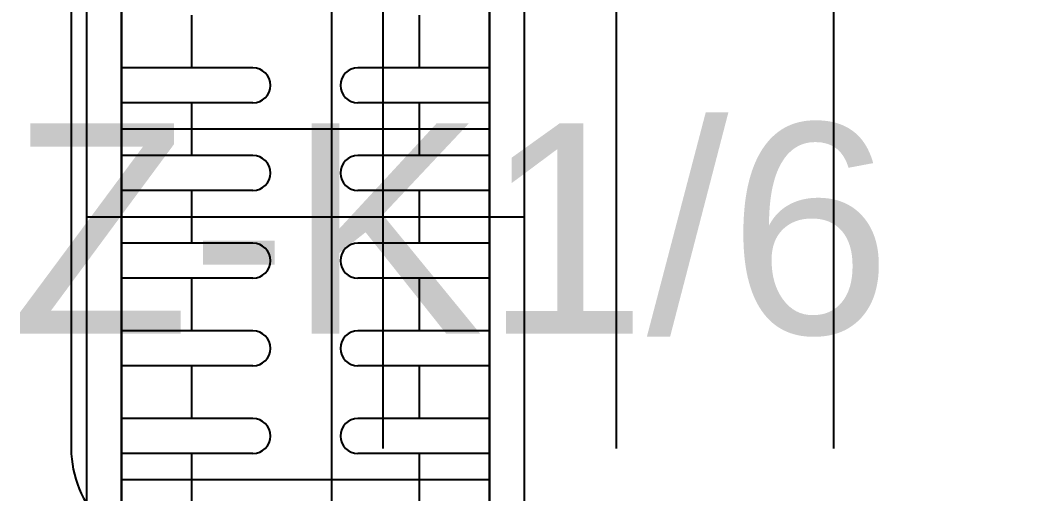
# Model space of a CAD drawing. Header units: inches. Extents: x 21 to 38546, y 13 to 15001.
# Drawn here: x 4417.63 to 4446.09, y 1154.9 to 1168.39 of the extents above; entities that cross this region are included whole.
import ezdxf

# ---------------------------------------------------------------- set-up
doc = ezdxf.new("R2010")
doc.units = ezdxf.units.IN
doc.header["$MEASUREMENT"] = 0
for name, color, linetype in [('pex_boru_dönüş', 5, 'Continuous'), ('pex_boru_gidiş', 1, 'Continuous'), ('RAD-MAHAL', 2, 'Continuous'), ('RAST-IST-RADYATÖR-DİNAMİK BLOK', 83, 'Continuous')]:
    doc.layers.add(name, color=color, linetype=linetype)
doc.layers.add('Z_MİM_-KM-Silik tarama', color=8, linetype='Continuous', lineweight=25)
doc.layers.add('Z_MİM_-KM-VITRF', color=8, linetype='Continuous', lineweight=25)
doc.styles.get("Standard").update_dxf_attribs({"font": 'arial.ttf'})

# ---------------------------------------------------------------- blocks, each defined once
blk = doc.blocks.new('*U171')
blk.add_line((-56, -48.918), (-20, -48.918))
blk.add_arc((-20, -45.918), 3, 270, 360)
at = {"layer": 'Z_MİM_-KM-Silik tarama'}
for p, q in [((-56, -27.158), (-20, -27.158)), ((-56, -33.362), (-20, -33.362)), ((-56, -40.026), (-20, -40.026))]:
    blk.add_line(p, q, dxfattribs=at)
blk = doc.blocks.new('IS_RADYATOR-PLAN-70')
at = {"layer": 'RAST-IST-RADYATÖR-DİNAMİK BLOK', "color": 7}
for p, q in [((65.75, 11.5), (65.75, 7.75)), ((66.75, 11.5), (66.75, 7.75)), ((64.25, 9.5), (65, 9.5)), ((65, 9.5), (65.75, 9.5)), ((66.75, 9.5), (67.5, 9.5)), ((65.75, 4.75), (65.75, 1)), ((66.75, 4.75), (66.75, 1)), ((64.25, 3), (65, 3)), ((65, 3), (65.75, 3)), ((66.75, 3), (67.5, 3))]:
    blk.add_line(p, q, dxfattribs=at)
at = {"layer": 'RAST-IST-RADYATÖR-DİNAMİK BLOK'}
for points in [[(0, 0), (70, 0), (70, 12.5), (0, 12.5)], [(2.5, 11.5), (67.5, 11.5), (67.5, 1), (2.5, 1)]]:
    blk.add_lwpolyline(points, dxfattribs=at)
at = {"layer": 'RAST-IST-RADYATÖR-DİNAMİK BLOK', "color": 7}
for centre, start, end in [((66.25, 7.75), 180, 0), ((66.25, 4.75), 0, 180)]:
    blk.add_arc(centre, 0.5, start, end, dxfattribs=at)
blk = doc.blocks.new('IS_RADYATOR-PLAN-80')
at = {"layer": 'RAST-IST-RADYATÖR-DİNAMİK BLOK', "color": 7}
for p, q in [((65.75, 11.5), (65.75, 7.75)), ((66.75, 11.5), (66.75, 7.75)), ((68.25, 11.5), (68.25, 7.75)), ((69.25, 11.5), (69.25, 7.75)), ((70.75, 11.5), (70.75, 7.75)), ((71.75, 11.5), (71.75, 7.75)), ((73.25, 11.5), (73.25, 7.75)), ((74.25, 11.5), (74.25, 7.75)), ((75.75, 11.5), (75.75, 7.75)), ((76.75, 11.5), (76.75, 7.75)), ((64.25, 9.5), (65, 9.5)), ((65, 9.5), (65.75, 9.5)), ((66.75, 9.5), (67.5, 9.5)), ((67.5, 9.5), (68.25, 9.5)), ((69.25, 9.5), (70, 9.5)), ((70, 9.5), (70.75, 9.5)), ((71.75, 9.5), (72.5, 9.5)), ((72.5, 9.5), (73.25, 9.5)), ((74.25, 9.5), (75, 9.5)), ((75, 9.5), (75.75, 9.5)), ((76.75, 9.5), (77.5, 9.5)), ((65.75, 4.75), (65.75, 1)), ((66.75, 4.75), (66.75, 1)), ((68.25, 4.75), (68.25, 1)), ((69.25, 4.75), (69.25, 1)), ((70.75, 4.75), (70.75, 1)), ((71.75, 4.75), (71.75, 1)), ((73.25, 4.75), (73.25, 1)), ((74.25, 4.75), (74.25, 1)), ((75.75, 4.75), (75.75, 1)), ((76.75, 4.75), (76.75, 1)), ((64.25, 3), (65, 3)), ((65, 3), (65.75, 3)), ((66.75, 3), (67.5, 3)), ((67.5, 3), (68.25, 3)), ((69.25, 3), (70, 3)), ((70, 3), (70.75, 3)), ((71.75, 3), (72.5, 3)), ((72.5, 3), (73.25, 3)), ((74.25, 3), (75, 3)), ((75, 3), (75.75, 3)), ((76.75, 3), (77.5, 3))]:
    blk.add_line(p, q, dxfattribs=at)
at = {"layer": 'RAST-IST-RADYATÖR-DİNAMİK BLOK'}
for points in [[(0, 0), (80, 0), (80, 12.5), (0, 12.5)], [(2.5, 11.5), (77.5, 11.5), (77.5, 1), (2.5, 1)]]:
    blk.add_lwpolyline(points, dxfattribs=at)
at = {"layer": 'RAST-IST-RADYATÖR-DİNAMİK BLOK', "color": 7}
for centre, start, end in [((66.25, 7.75), 180, 0), ((68.75, 7.75), 180, 0), ((71.25, 7.75), 180, 0), ((73.75, 7.75), 180, 0), ((76.25, 7.75), 180, 0), ((66.25, 4.75), 0, 180), ((68.75, 4.75), 0, 180), ((71.25, 4.75), 0, 180), ((73.75, 4.75), 0, 180), ((76.25, 4.75), 0, 180)]:
    blk.add_arc(centre, 0.5, start, end, dxfattribs=at)
blk = doc.blocks.new('IS_RADYATOR-PLAN-90')
at = {"layer": 'RAST-IST-RADYATÖR-DİNAMİK BLOK', "color": 7}
for p, q in [((65.75, 11.5), (65.75, 7.75)), ((66.75, 11.5), (66.75, 7.75)), ((68.25, 11.5), (68.25, 7.75)), ((69.25, 11.5), (69.25, 7.75)), ((70.75, 11.5), (70.75, 7.75)), ((71.75, 11.5), (71.75, 7.75)), ((73.25, 11.5), (73.25, 7.75)), ((74.25, 11.5), (74.25, 7.75)), ((75.75, 11.5), (75.75, 7.75)), ((76.75, 11.5), (76.75, 7.75)), ((64.25, 9.5), (65, 9.5)), ((65, 9.5), (65.75, 9.5)), ((66.75, 9.5), (67.5, 9.5)), ((67.5, 9.5), (68.25, 9.5)), ((69.25, 9.5), (70, 9.5)), ((70, 9.5), (70.75, 9.5)), ((71.75, 9.5), (72.5, 9.5)), ((72.5, 9.5), (73.25, 9.5)), ((74.25, 9.5), (75, 9.5)), ((75, 9.5), (75.75, 9.5)), ((76.75, 9.5), (77.5, 9.5)), ((77.5, 9.5), (78.25, 9.5)), ((65.75, 4.75), (65.75, 1)), ((66.75, 4.75), (66.75, 1)), ((68.25, 4.75), (68.25, 1)), ((69.25, 4.75), (69.25, 1)), ((70.75, 4.75), (70.75, 1)), ((71.75, 4.75), (71.75, 1)), ((73.25, 4.75), (73.25, 1)), ((74.25, 4.75), (74.25, 1)), ((75.75, 4.75), (75.75, 1)), ((76.75, 4.75), (76.75, 1)), ((64.25, 3), (65, 3)), ((65, 3), (65.75, 3)), ((66.75, 3), (67.5, 3)), ((67.5, 3), (68.25, 3)), ((69.25, 3), (70, 3)), ((70, 3), (70.75, 3)), ((71.75, 3), (72.5, 3)), ((72.5, 3), (73.25, 3)), ((74.25, 3), (75, 3)), ((75, 3), (75.75, 3)), ((76.75, 3), (77.5, 3)), ((77.5, 3), (78.25, 3))]:
    blk.add_line(p, q, dxfattribs=at)
at = {"layer": 'RAST-IST-RADYATÖR-DİNAMİK BLOK'}
for points in [[(0, 0), (90, 0), (90, 12.5), (0, 12.5)], [(2.5, 11.5), (87.5, 11.5), (87.5, 1), (2.5, 1)]]:
    blk.add_lwpolyline(points, dxfattribs=at)
at = {"layer": 'RAST-IST-RADYATÖR-DİNAMİK BLOK', "color": 7}
for centre, start, end in [((66.25, 7.75), 180, 0), ((68.75, 7.75), 180, 0), ((71.25, 7.75), 180, 0), ((73.75, 7.75), 180, 0), ((76.25, 7.75), 180, 0), ((66.25, 4.75), 0, 180), ((68.75, 4.75), 0, 180), ((71.25, 4.75), 0, 180), ((73.75, 4.75), 0, 180), ((76.25, 4.75), 0, 180)]:
    blk.add_arc(centre, 0.5, start, end, dxfattribs=at)
blk = doc.blocks.new('IS_RADYATOR-PLAN-100')
at = {"layer": 'RAST-IST-RADYATÖR-DİNAMİK BLOK', "color": 7}
for p, q in [((65.75, 11.5), (65.75, 7.75)), ((66.75, 11.5), (66.75, 7.75)), ((68.25, 11.5), (68.25, 7.75)), ((69.25, 11.5), (69.25, 7.75)), ((70.75, 11.5), (70.75, 7.75)), ((71.75, 11.5), (71.75, 7.75)), ((73.25, 11.5), (73.25, 7.75)), ((74.25, 11.5), (74.25, 7.75)), ((75.75, 11.5), (75.75, 7.75)), ((76.75, 11.5), (76.75, 7.75)), ((64.25, 9.5), (65, 9.5)), ((65, 9.5), (65.75, 9.5)), ((66.75, 9.5), (67.5, 9.5)), ((67.5, 9.5), (68.25, 9.5)), ((69.25, 9.5), (70, 9.5)), ((70, 9.5), (70.75, 9.5)), ((71.75, 9.5), (72.5, 9.5)), ((72.5, 9.5), (73.25, 9.5)), ((74.25, 9.5), (75, 9.5)), ((75, 9.5), (75.75, 9.5)), ((76.75, 9.5), (77.5, 9.5)), ((77.5, 9.5), (78.25, 9.5)), ((65.75, 4.75), (65.75, 1)), ((66.75, 4.75), (66.75, 1)), ((68.25, 4.75), (68.25, 1)), ((69.25, 4.75), (69.25, 1)), ((70.75, 4.75), (70.75, 1)), ((71.75, 4.75), (71.75, 1)), ((73.25, 4.75), (73.25, 1)), ((74.25, 4.75), (74.25, 1)), ((75.75, 4.75), (75.75, 1)), ((76.75, 4.75), (76.75, 1)), ((64.25, 3), (65, 3)), ((65, 3), (65.75, 3)), ((66.75, 3), (67.5, 3)), ((67.5, 3), (68.25, 3)), ((69.25, 3), (70, 3)), ((70, 3), (70.75, 3)), ((71.75, 3), (72.5, 3)), ((72.5, 3), (73.25, 3)), ((74.25, 3), (75, 3)), ((75, 3), (75.75, 3)), ((76.75, 3), (77.5, 3)), ((77.5, 3), (78.25, 3))]:
    blk.add_line(p, q, dxfattribs=at)
at = {"layer": 'RAST-IST-RADYATÖR-DİNAMİK BLOK'}
for points in [[(0, 0), (100, 0), (100, 12.5), (0, 12.5)], [(2.5, 11.5), (97.5, 11.5), (97.5, 1), (2.5, 1)]]:
    blk.add_lwpolyline(points, dxfattribs=at)
at = {"layer": 'RAST-IST-RADYATÖR-DİNAMİK BLOK', "color": 7}
for centre, start, end in [((66.25, 7.75), 180, 0), ((68.75, 7.75), 180, 0), ((71.25, 7.75), 180, 0), ((73.75, 7.75), 180, 0), ((76.25, 7.75), 180, 0), ((66.25, 4.75), 0, 180), ((68.75, 4.75), 0, 180), ((71.25, 4.75), 0, 180), ((73.75, 4.75), 0, 180), ((76.25, 4.75), 0, 180)]:
    blk.add_arc(centre, 0.5, start, end, dxfattribs=at)
blk = doc.blocks.new('IS_RADYATOR-PLAN-110')
at = {"layer": 'RAST-IST-RADYATÖR-DİNAMİK BLOK', "color": 7}
for p, q in [((65.75, 11.5), (65.75, 7.75)), ((66.75, 11.5), (66.75, 7.75)), ((68.25, 11.5), (68.25, 7.75)), ((69.25, 11.5), (69.25, 7.75)), ((70.75, 11.5), (70.75, 7.75)), ((71.75, 11.5), (71.75, 7.75)), ((73.25, 11.5), (73.25, 7.75)), ((74.25, 11.5), (74.25, 7.75)), ((75.75, 11.5), (75.75, 7.75)), ((76.75, 11.5), (76.75, 7.75)), ((64.25, 9.5), (65, 9.5)), ((65, 9.5), (65.75, 9.5)), ((66.75, 9.5), (67.5, 9.5)), ((67.5, 9.5), (68.25, 9.5)), ((69.25, 9.5), (70, 9.5)), ((70, 9.5), (70.75, 9.5)), ((71.75, 9.5), (72.5, 9.5)), ((72.5, 9.5), (73.25, 9.5)), ((74.25, 9.5), (75, 9.5)), ((75, 9.5), (75.75, 9.5)), ((76.75, 9.5), (77.5, 9.5)), ((77.5, 9.5), (78.25, 9.5)), ((65.75, 4.75), (65.75, 1)), ((66.75, 4.75), (66.75, 1)), ((68.25, 4.75), (68.25, 1)), ((69.25, 4.75), (69.25, 1)), ((70.75, 4.75), (70.75, 1)), ((71.75, 4.75), (71.75, 1)), ((73.25, 4.75), (73.25, 1)), ((74.25, 4.75), (74.25, 1)), ((75.75, 4.75), (75.75, 1)), ((76.75, 4.75), (76.75, 1)), ((64.25, 3), (65, 3)), ((65, 3), (65.75, 3)), ((66.75, 3), (67.5, 3)), ((67.5, 3), (68.25, 3)), ((69.25, 3), (70, 3)), ((70, 3), (70.75, 3)), ((71.75, 3), (72.5, 3)), ((72.5, 3), (73.25, 3)), ((74.25, 3), (75, 3)), ((75, 3), (75.75, 3)), ((76.75, 3), (77.5, 3)), ((77.5, 3), (78.25, 3))]:
    blk.add_line(p, q, dxfattribs=at)
at = {"layer": 'RAST-IST-RADYATÖR-DİNAMİK BLOK'}
for points in [[(0, 0), (110, 0), (110, 12.5), (0, 12.5)], [(2.5, 11.5), (107.5, 11.5), (107.5, 1), (2.5, 1)]]:
    blk.add_lwpolyline(points, dxfattribs=at)
at = {"layer": 'RAST-IST-RADYATÖR-DİNAMİK BLOK', "color": 7}
for centre, start, end in [((66.25, 7.75), 180, 0), ((68.75, 7.75), 180, 0), ((71.25, 7.75), 180, 0), ((73.75, 7.75), 180, 0), ((76.25, 7.75), 180, 0), ((66.25, 4.75), 0, 180), ((68.75, 4.75), 0, 180), ((71.25, 4.75), 0, 180), ((73.75, 4.75), 0, 180), ((76.25, 4.75), 0, 180)]:
    blk.add_arc(centre, 0.5, start, end, dxfattribs=at)
blk = doc.blocks.new('IS_RADYATOR-PLAN-120')
at = {"layer": 'RAST-IST-RADYATÖR-DİNAMİK BLOK', "color": 7}
for p, q in [((65.75, 11.5), (65.75, 7.75)), ((66.75, 11.5), (66.75, 7.75)), ((68.25, 11.5), (68.25, 7.75)), ((69.25, 11.5), (69.25, 7.75)), ((70.75, 11.5), (70.75, 7.75)), ((71.75, 11.5), (71.75, 7.75)), ((73.25, 11.5), (73.25, 7.75)), ((74.25, 11.5), (74.25, 7.75)), ((75.75, 11.5), (75.75, 7.75)), ((76.75, 11.5), (76.75, 7.75)), ((64.25, 9.5), (65, 9.5)), ((65, 9.5), (65.75, 9.5)), ((66.75, 9.5), (67.5, 9.5)), ((67.5, 9.5), (68.25, 9.5)), ((69.25, 9.5), (70, 9.5)), ((70, 9.5), (70.75, 9.5)), ((71.75, 9.5), (72.5, 9.5)), ((72.5, 9.5), (73.25, 9.5)), ((74.25, 9.5), (75, 9.5)), ((75, 9.5), (75.75, 9.5)), ((76.75, 9.5), (77.5, 9.5)), ((77.5, 9.5), (78.25, 9.5)), ((65.75, 4.75), (65.75, 1)), ((66.75, 4.75), (66.75, 1)), ((68.25, 4.75), (68.25, 1)), ((69.25, 4.75), (69.25, 1)), ((70.75, 4.75), (70.75, 1)), ((71.75, 4.75), (71.75, 1)), ((73.25, 4.75), (73.25, 1)), ((74.25, 4.75), (74.25, 1)), ((75.75, 4.75), (75.75, 1)), ((76.75, 4.75), (76.75, 1)), ((64.25, 3), (65, 3)), ((65, 3), (65.75, 3)), ((66.75, 3), (67.5, 3)), ((67.5, 3), (68.25, 3)), ((69.25, 3), (70, 3)), ((70, 3), (70.75, 3)), ((71.75, 3), (72.5, 3)), ((72.5, 3), (73.25, 3)), ((74.25, 3), (75, 3)), ((75, 3), (75.75, 3)), ((76.75, 3), (77.5, 3)), ((77.5, 3), (78.25, 3))]:
    blk.add_line(p, q, dxfattribs=at)
at = {"layer": 'RAST-IST-RADYATÖR-DİNAMİK BLOK'}
for points in [[(0, 0), (120, 0), (120, 12.5), (0, 12.5)], [(2.5, 11.5), (117.5, 11.5), (117.5, 1), (2.5, 1)]]:
    blk.add_lwpolyline(points, dxfattribs=at)
at = {"layer": 'RAST-IST-RADYATÖR-DİNAMİK BLOK', "color": 7}
for centre, start, end in [((66.25, 7.75), 180, 0), ((68.75, 7.75), 180, 0), ((71.25, 7.75), 180, 0), ((73.75, 7.75), 180, 0), ((76.25, 7.75), 180, 0), ((66.25, 4.75), 0, 180), ((68.75, 4.75), 0, 180), ((71.25, 4.75), 0, 180), ((73.75, 4.75), 0, 180), ((76.25, 4.75), 0, 180)]:
    blk.add_arc(centre, 0.5, start, end, dxfattribs=at)
blk = doc.blocks.new('IS_RADYATOR-PLAN-130')
at = {"layer": 'RAST-IST-RADYATÖR-DİNAMİK BLOK', "color": 7}
for p, q in [((65.75, 11.5), (65.75, 7.75)), ((66.75, 11.5), (66.75, 7.75)), ((68.25, 11.5), (68.25, 7.75)), ((69.25, 11.5), (69.25, 7.75)), ((70.75, 11.5), (70.75, 7.75)), ((71.75, 11.5), (71.75, 7.75)), ((73.25, 11.5), (73.25, 7.75)), ((74.25, 11.5), (74.25, 7.75)), ((75.75, 11.5), (75.75, 7.75)), ((76.75, 11.5), (76.75, 7.75)), ((64.25, 9.5), (65, 9.5)), ((65, 9.5), (65.75, 9.5)), ((66.75, 9.5), (67.5, 9.5)), ((67.5, 9.5), (68.25, 9.5)), ((69.25, 9.5), (70, 9.5)), ((70, 9.5), (70.75, 9.5)), ((71.75, 9.5), (72.5, 9.5)), ((72.5, 9.5), (73.25, 9.5)), ((74.25, 9.5), (75, 9.5)), ((75, 9.5), (75.75, 9.5)), ((76.75, 9.5), (77.5, 9.5)), ((77.5, 9.5), (78.25, 9.5)), ((65.75, 4.75), (65.75, 1)), ((66.75, 4.75), (66.75, 1)), ((68.25, 4.75), (68.25, 1)), ((69.25, 4.75), (69.25, 1)), ((70.75, 4.75), (70.75, 1)), ((71.75, 4.75), (71.75, 1)), ((73.25, 4.75), (73.25, 1)), ((74.25, 4.75), (74.25, 1)), ((75.75, 4.75), (75.75, 1)), ((76.75, 4.75), (76.75, 1)), ((64.25, 3), (65, 3)), ((65, 3), (65.75, 3)), ((66.75, 3), (67.5, 3)), ((67.5, 3), (68.25, 3)), ((69.25, 3), (70, 3)), ((70, 3), (70.75, 3)), ((71.75, 3), (72.5, 3)), ((72.5, 3), (73.25, 3)), ((74.25, 3), (75, 3)), ((75, 3), (75.75, 3)), ((76.75, 3), (77.5, 3)), ((77.5, 3), (78.25, 3))]:
    blk.add_line(p, q, dxfattribs=at)
at = {"layer": 'RAST-IST-RADYATÖR-DİNAMİK BLOK'}
for points in [[(0, 0), (130, 0), (130, 12.5), (0, 12.5)], [(2.5, 11.5), (127.5, 11.5), (127.5, 1), (2.5, 1)]]:
    blk.add_lwpolyline(points, dxfattribs=at)
at = {"layer": 'RAST-IST-RADYATÖR-DİNAMİK BLOK', "color": 7}
for centre, start, end in [((66.25, 7.75), 180, 0), ((68.75, 7.75), 180, 0), ((71.25, 7.75), 180, 0), ((73.75, 7.75), 180, 0), ((76.25, 7.75), 180, 0), ((66.25, 4.75), 0, 180), ((68.75, 4.75), 0, 180), ((71.25, 4.75), 0, 180), ((73.75, 4.75), 0, 180), ((76.25, 4.75), 0, 180)]:
    blk.add_arc(centre, 0.5, start, end, dxfattribs=at)
blk = doc.blocks.new('IS_RADYATOR-PLAN-140')
at = {"layer": 'RAST-IST-RADYATÖR-DİNAMİK BLOK', "color": 7}
for p, q in [((65.75, 11.5), (65.75, 7.75)), ((66.75, 11.5), (66.75, 7.75)), ((68.25, 11.5), (68.25, 7.75)), ((69.25, 11.5), (69.25, 7.75)), ((70.75, 11.5), (70.75, 7.75)), ((71.75, 11.5), (71.75, 7.75)), ((73.25, 11.5), (73.25, 7.75)), ((74.25, 11.5), (74.25, 7.75)), ((75.75, 11.5), (75.75, 7.75)), ((76.75, 11.5), (76.75, 7.75)), ((64.25, 9.5), (65, 9.5)), ((65, 9.5), (65.75, 9.5)), ((66.75, 9.5), (67.5, 9.5)), ((67.5, 9.5), (68.25, 9.5)), ((69.25, 9.5), (70, 9.5)), ((70, 9.5), (70.75, 9.5)), ((71.75, 9.5), (72.5, 9.5)), ((72.5, 9.5), (73.25, 9.5)), ((74.25, 9.5), (75, 9.5)), ((75, 9.5), (75.75, 9.5)), ((76.75, 9.5), (77.5, 9.5)), ((77.5, 9.5), (78.25, 9.5)), ((65.75, 4.75), (65.75, 1)), ((66.75, 4.75), (66.75, 1)), ((68.25, 4.75), (68.25, 1)), ((69.25, 4.75), (69.25, 1)), ((70.75, 4.75), (70.75, 1)), ((71.75, 4.75), (71.75, 1)), ((73.25, 4.75), (73.25, 1)), ((74.25, 4.75), (74.25, 1)), ((75.75, 4.75), (75.75, 1)), ((76.75, 4.75), (76.75, 1)), ((64.25, 3), (65, 3)), ((65, 3), (65.75, 3)), ((66.75, 3), (67.5, 3)), ((67.5, 3), (68.25, 3)), ((69.25, 3), (70, 3)), ((70, 3), (70.75, 3)), ((71.75, 3), (72.5, 3)), ((72.5, 3), (73.25, 3)), ((74.25, 3), (75, 3)), ((75, 3), (75.75, 3)), ((76.75, 3), (77.5, 3)), ((77.5, 3), (78.25, 3))]:
    blk.add_line(p, q, dxfattribs=at)
at = {"layer": 'RAST-IST-RADYATÖR-DİNAMİK BLOK'}
for points in [[(0, 0), (140, 0), (140, 12.5), (0, 12.5)], [(2.5, 11.5), (137.5, 11.5), (137.5, 1), (2.5, 1)]]:
    blk.add_lwpolyline(points, dxfattribs=at)
at = {"layer": 'RAST-IST-RADYATÖR-DİNAMİK BLOK', "color": 7}
for centre, start, end in [((66.25, 7.75), 180, 0), ((68.75, 7.75), 180, 0), ((71.25, 7.75), 180, 0), ((73.75, 7.75), 180, 0), ((76.25, 7.75), 180, 0), ((66.25, 4.75), 0, 180), ((68.75, 4.75), 0, 180), ((71.25, 4.75), 0, 180), ((73.75, 4.75), 0, 180), ((76.25, 4.75), 0, 180)]:
    blk.add_arc(centre, 0.5, start, end, dxfattribs=at)
blk = doc.blocks.new('IS_RADYATOR-PLAN-150')
at = {"layer": 'RAST-IST-RADYATÖR-DİNAMİK BLOK', "color": 7}
for p, q in [((65.75, 11.5), (65.75, 7.75)), ((66.75, 11.5), (66.75, 7.75)), ((68.25, 11.5), (68.25, 7.75)), ((69.25, 11.5), (69.25, 7.75)), ((70.75, 11.5), (70.75, 7.75)), ((71.75, 11.5), (71.75, 7.75)), ((73.25, 11.5), (73.25, 7.75)), ((74.25, 11.5), (74.25, 7.75)), ((75.75, 11.5), (75.75, 7.75)), ((76.75, 11.5), (76.75, 7.75)), ((64.25, 9.5), (65, 9.5)), ((65, 9.5), (65.75, 9.5)), ((66.75, 9.5), (67.5, 9.5)), ((67.5, 9.5), (68.25, 9.5)), ((69.25, 9.5), (70, 9.5)), ((70, 9.5), (70.75, 9.5)), ((71.75, 9.5), (72.5, 9.5)), ((72.5, 9.5), (73.25, 9.5)), ((74.25, 9.5), (75, 9.5)), ((75, 9.5), (75.75, 9.5)), ((76.75, 9.5), (77.5, 9.5)), ((77.5, 9.5), (78.25, 9.5)), ((65.75, 4.75), (65.75, 1)), ((66.75, 4.75), (66.75, 1)), ((68.25, 4.75), (68.25, 1)), ((69.25, 4.75), (69.25, 1)), ((70.75, 4.75), (70.75, 1)), ((71.75, 4.75), (71.75, 1)), ((73.25, 4.75), (73.25, 1)), ((74.25, 4.75), (74.25, 1)), ((75.75, 4.75), (75.75, 1)), ((76.75, 4.75), (76.75, 1)), ((64.25, 3), (65, 3)), ((65, 3), (65.75, 3)), ((66.75, 3), (67.5, 3)), ((67.5, 3), (68.25, 3)), ((69.25, 3), (70, 3)), ((70, 3), (70.75, 3)), ((71.75, 3), (72.5, 3)), ((72.5, 3), (73.25, 3)), ((74.25, 3), (75, 3)), ((75, 3), (75.75, 3)), ((76.75, 3), (77.5, 3)), ((77.5, 3), (78.25, 3))]:
    blk.add_line(p, q, dxfattribs=at)
at = {"layer": 'RAST-IST-RADYATÖR-DİNAMİK BLOK'}
for points in [[(-5, 0), (145, 0), (145, 12.5), (-5, 12.5)], [(-2.5, 11.5), (142.5, 11.5), (142.5, 1), (-2.5, 1)]]:
    blk.add_lwpolyline(points, dxfattribs=at)
at = {"layer": 'RAST-IST-RADYATÖR-DİNAMİK BLOK', "color": 7}
for centre, start, end in [((66.25, 7.75), 180, 0), ((68.75, 7.75), 180, 0), ((71.25, 7.75), 180, 0), ((73.75, 7.75), 180, 0), ((76.25, 7.75), 180, 0), ((66.25, 4.75), 0, 180), ((68.75, 4.75), 0, 180), ((71.25, 4.75), 0, 180), ((73.75, 4.75), 0, 180), ((76.25, 4.75), 0, 180)]:
    blk.add_arc(centre, 0.5, start, end, dxfattribs=at)
blk = doc.blocks.new('IS_RADYATOR-PLAN-160')
at = {"layer": 'RAST-IST-RADYATÖR-DİNAMİK BLOK', "color": 7}
for p, q in [((65.75, 11.5), (65.75, 7.75)), ((66.75, 11.5), (66.75, 7.75)), ((68.25, 11.5), (68.25, 7.75)), ((69.25, 11.5), (69.25, 7.75)), ((70.75, 11.5), (70.75, 7.75)), ((71.75, 11.5), (71.75, 7.75)), ((73.25, 11.5), (73.25, 7.75)), ((74.25, 11.5), (74.25, 7.75)), ((75.75, 11.5), (75.75, 7.75)), ((76.75, 11.5), (76.75, 7.75)), ((64.25, 9.5), (65, 9.5)), ((65, 9.5), (65.75, 9.5)), ((66.75, 9.5), (67.5, 9.5)), ((67.5, 9.5), (68.25, 9.5)), ((69.25, 9.5), (70, 9.5)), ((70, 9.5), (70.75, 9.5)), ((71.75, 9.5), (72.5, 9.5)), ((72.5, 9.5), (73.25, 9.5)), ((74.25, 9.5), (75, 9.5)), ((75, 9.5), (75.75, 9.5)), ((76.75, 9.5), (77.5, 9.5)), ((77.5, 9.5), (78.25, 9.5)), ((65.75, 4.75), (65.75, 1)), ((66.75, 4.75), (66.75, 1)), ((68.25, 4.75), (68.25, 1)), ((69.25, 4.75), (69.25, 1)), ((70.75, 4.75), (70.75, 1)), ((71.75, 4.75), (71.75, 1)), ((73.25, 4.75), (73.25, 1)), ((74.25, 4.75), (74.25, 1)), ((75.75, 4.75), (75.75, 1)), ((76.75, 4.75), (76.75, 1)), ((64.25, 3), (65, 3)), ((65, 3), (65.75, 3)), ((66.75, 3), (67.5, 3)), ((67.5, 3), (68.25, 3)), ((69.25, 3), (70, 3)), ((70, 3), (70.75, 3)), ((71.75, 3), (72.5, 3)), ((72.5, 3), (73.25, 3)), ((74.25, 3), (75, 3)), ((75, 3), (75.75, 3)), ((76.75, 3), (77.5, 3)), ((77.5, 3), (78.25, 3))]:
    blk.add_line(p, q, dxfattribs=at)
at = {"layer": 'RAST-IST-RADYATÖR-DİNAMİK BLOK'}
for points in [[(-5, 0), (155, 0), (155, 12.5), (-5, 12.5)], [(-2.5, 11.5), (152.5, 11.5), (152.5, 1), (-2.5, 1)]]:
    blk.add_lwpolyline(points, dxfattribs=at)
at = {"layer": 'RAST-IST-RADYATÖR-DİNAMİK BLOK', "color": 7}
for centre, start, end in [((66.25, 7.75), 180, 0), ((68.75, 7.75), 180, 0), ((71.25, 7.75), 180, 0), ((73.75, 7.75), 180, 0), ((76.25, 7.75), 180, 0), ((66.25, 4.75), 0, 180), ((68.75, 4.75), 0, 180), ((71.25, 4.75), 0, 180), ((73.75, 4.75), 0, 180), ((76.25, 4.75), 0, 180)]:
    blk.add_arc(centre, 0.5, start, end, dxfattribs=at)
blk = doc.blocks.new('IS_RADYATOR-PLAN-170')
at = {"layer": 'RAST-IST-RADYATÖR-DİNAMİK BLOK', "color": 7}
for p, q in [((65.75, 11.5), (65.75, 7.75)), ((66.75, 11.5), (66.75, 7.75)), ((68.25, 11.5), (68.25, 7.75)), ((69.25, 11.5), (69.25, 7.75)), ((70.75, 11.5), (70.75, 7.75)), ((71.75, 11.5), (71.75, 7.75)), ((73.25, 11.5), (73.25, 7.75)), ((74.25, 11.5), (74.25, 7.75)), ((75.75, 11.5), (75.75, 7.75)), ((76.75, 11.5), (76.75, 7.75)), ((64.25, 9.5), (65, 9.5)), ((65, 9.5), (65.75, 9.5)), ((66.75, 9.5), (67.5, 9.5)), ((67.5, 9.5), (68.25, 9.5)), ((69.25, 9.5), (70, 9.5)), ((70, 9.5), (70.75, 9.5)), ((71.75, 9.5), (72.5, 9.5)), ((72.5, 9.5), (73.25, 9.5)), ((74.25, 9.5), (75, 9.5)), ((75, 9.5), (75.75, 9.5)), ((76.75, 9.5), (77.5, 9.5)), ((77.5, 9.5), (78.25, 9.5)), ((65.75, 4.75), (65.75, 1)), ((66.75, 4.75), (66.75, 1)), ((68.25, 4.75), (68.25, 1)), ((69.25, 4.75), (69.25, 1)), ((70.75, 4.75), (70.75, 1)), ((71.75, 4.75), (71.75, 1)), ((73.25, 4.75), (73.25, 1)), ((74.25, 4.75), (74.25, 1)), ((75.75, 4.75), (75.75, 1)), ((76.75, 4.75), (76.75, 1)), ((64.25, 3), (65, 3)), ((65, 3), (65.75, 3)), ((66.75, 3), (67.5, 3)), ((67.5, 3), (68.25, 3)), ((69.25, 3), (70, 3)), ((70, 3), (70.75, 3)), ((71.75, 3), (72.5, 3)), ((72.5, 3), (73.25, 3)), ((74.25, 3), (75, 3)), ((75, 3), (75.75, 3)), ((76.75, 3), (77.5, 3)), ((77.5, 3), (78.25, 3))]:
    blk.add_line(p, q, dxfattribs=at)
at = {"layer": 'RAST-IST-RADYATÖR-DİNAMİK BLOK'}
for points in [[(-5, 0), (165, 0), (165, 12.5), (-5, 12.5)], [(-2.5, 11.5), (162.5, 11.5), (162.5, 1), (-2.5, 1)]]:
    blk.add_lwpolyline(points, dxfattribs=at)
at = {"layer": 'RAST-IST-RADYATÖR-DİNAMİK BLOK', "color": 7}
for centre, start, end in [((66.25, 7.75), 180, 0), ((68.75, 7.75), 180, 0), ((71.25, 7.75), 180, 0), ((73.75, 7.75), 180, 0), ((76.25, 7.75), 180, 0), ((66.25, 4.75), 0, 180), ((68.75, 4.75), 0, 180), ((71.25, 4.75), 0, 180), ((73.75, 4.75), 0, 180), ((76.25, 4.75), 0, 180)]:
    blk.add_arc(centre, 0.5, start, end, dxfattribs=at)
blk = doc.blocks.new('IS_RADYATOR-PLAN-180')
at = {"layer": 'RAST-IST-RADYATÖR-DİNAMİK BLOK', "color": 7}
for p, q in [((65.75, 11.5), (65.75, 7.75)), ((66.75, 11.5), (66.75, 7.75)), ((68.25, 11.5), (68.25, 7.75)), ((69.25, 11.5), (69.25, 7.75)), ((70.75, 11.5), (70.75, 7.75)), ((71.75, 11.5), (71.75, 7.75)), ((73.25, 11.5), (73.25, 7.75)), ((74.25, 11.5), (74.25, 7.75)), ((75.75, 11.5), (75.75, 7.75)), ((76.75, 11.5), (76.75, 7.75)), ((64.25, 9.5), (65, 9.5)), ((65, 9.5), (65.75, 9.5)), ((66.75, 9.5), (67.5, 9.5)), ((67.5, 9.5), (68.25, 9.5)), ((69.25, 9.5), (70, 9.5)), ((70, 9.5), (70.75, 9.5)), ((71.75, 9.5), (72.5, 9.5)), ((72.5, 9.5), (73.25, 9.5)), ((74.25, 9.5), (75, 9.5)), ((75, 9.5), (75.75, 9.5)), ((76.75, 9.5), (77.5, 9.5)), ((77.5, 9.5), (78.25, 9.5)), ((65.75, 4.75), (65.75, 1)), ((66.75, 4.75), (66.75, 1)), ((68.25, 4.75), (68.25, 1)), ((69.25, 4.75), (69.25, 1)), ((70.75, 4.75), (70.75, 1)), ((71.75, 4.75), (71.75, 1)), ((73.25, 4.75), (73.25, 1)), ((74.25, 4.75), (74.25, 1)), ((75.75, 4.75), (75.75, 1)), ((76.75, 4.75), (76.75, 1)), ((64.25, 3), (65, 3)), ((65, 3), (65.75, 3)), ((66.75, 3), (67.5, 3)), ((67.5, 3), (68.25, 3)), ((69.25, 3), (70, 3)), ((70, 3), (70.75, 3)), ((71.75, 3), (72.5, 3)), ((72.5, 3), (73.25, 3)), ((74.25, 3), (75, 3)), ((75, 3), (75.75, 3)), ((76.75, 3), (77.5, 3)), ((77.5, 3), (78.25, 3))]:
    blk.add_line(p, q, dxfattribs=at)
at = {"layer": 'RAST-IST-RADYATÖR-DİNAMİK BLOK'}
for points in [[(-5, 0), (175, 0), (175, 12.5), (-5, 12.5)], [(-2.5, 11.5), (172.5, 11.5), (172.5, 1), (-2.5, 1)]]:
    blk.add_lwpolyline(points, dxfattribs=at)
at = {"layer": 'RAST-IST-RADYATÖR-DİNAMİK BLOK', "color": 7}
for centre, start, end in [((66.25, 7.75), 180, 0), ((68.75, 7.75), 180, 0), ((71.25, 7.75), 180, 0), ((73.75, 7.75), 180, 0), ((76.25, 7.75), 180, 0), ((66.25, 4.75), 0, 180), ((68.75, 4.75), 0, 180), ((71.25, 4.75), 0, 180), ((73.75, 4.75), 0, 180), ((76.25, 4.75), 0, 180)]:
    blk.add_arc(centre, 0.5, start, end, dxfattribs=at)
blk = doc.blocks.new('IS_RADYATOR-PLAN-190')
at = {"layer": 'RAST-IST-RADYATÖR-DİNAMİK BLOK', "color": 7}
for p, q in [((65.75, 11.5), (65.75, 7.75)), ((66.75, 11.5), (66.75, 7.75)), ((68.25, 11.5), (68.25, 7.75)), ((69.25, 11.5), (69.25, 7.75)), ((70.75, 11.5), (70.75, 7.75)), ((71.75, 11.5), (71.75, 7.75)), ((73.25, 11.5), (73.25, 7.75)), ((74.25, 11.5), (74.25, 7.75)), ((75.75, 11.5), (75.75, 7.75)), ((76.75, 11.5), (76.75, 7.75)), ((64.25, 9.5), (65, 9.5)), ((65, 9.5), (65.75, 9.5)), ((66.75, 9.5), (67.5, 9.5)), ((67.5, 9.5), (68.25, 9.5)), ((69.25, 9.5), (70, 9.5)), ((70, 9.5), (70.75, 9.5)), ((71.75, 9.5), (72.5, 9.5)), ((72.5, 9.5), (73.25, 9.5)), ((74.25, 9.5), (75, 9.5)), ((75, 9.5), (75.75, 9.5)), ((76.75, 9.5), (77.5, 9.5)), ((77.5, 9.5), (78.25, 9.5)), ((65.75, 4.75), (65.75, 1)), ((66.75, 4.75), (66.75, 1)), ((68.25, 4.75), (68.25, 1)), ((69.25, 4.75), (69.25, 1)), ((70.75, 4.75), (70.75, 1)), ((71.75, 4.75), (71.75, 1)), ((73.25, 4.75), (73.25, 1)), ((74.25, 4.75), (74.25, 1)), ((75.75, 4.75), (75.75, 1)), ((76.75, 4.75), (76.75, 1)), ((64.25, 3), (65, 3)), ((65, 3), (65.75, 3)), ((66.75, 3), (67.5, 3)), ((67.5, 3), (68.25, 3)), ((69.25, 3), (70, 3)), ((70, 3), (70.75, 3)), ((71.75, 3), (72.5, 3)), ((72.5, 3), (73.25, 3)), ((74.25, 3), (75, 3)), ((75, 3), (75.75, 3)), ((76.75, 3), (77.5, 3)), ((77.5, 3), (78.25, 3))]:
    blk.add_line(p, q, dxfattribs=at)
at = {"layer": 'RAST-IST-RADYATÖR-DİNAMİK BLOK'}
for points in [[(-5, 0), (185, 0), (185, 12.5), (-5, 12.5)], [(182.5, 11.5), (-2.5, 11.5), (-2.5, 1), (182.5, 1)]]:
    blk.add_lwpolyline(points, dxfattribs=at)
at = {"layer": 'RAST-IST-RADYATÖR-DİNAMİK BLOK', "color": 7}
for centre, start, end in [((66.25, 7.75), 180, 0), ((68.75, 7.75), 180, 0), ((71.25, 7.75), 180, 0), ((73.75, 7.75), 180, 0), ((76.25, 7.75), 180, 0), ((66.25, 4.75), 0, 180), ((68.75, 4.75), 0, 180), ((71.25, 4.75), 0, 180), ((73.75, 4.75), 0, 180), ((76.25, 4.75), 0, 180)]:
    blk.add_arc(centre, 0.5, start, end, dxfattribs=at)
blk = doc.blocks.new('IS_RADYATOR-PLAN-200')
at = {"layer": 'RAST-IST-RADYATÖR-DİNAMİK BLOK', "color": 7}
for p, q in [((70.75, 11.5), (70.75, 7.75)), ((71.75, 11.5), (71.75, 7.75)), ((73.25, 11.5), (73.25, 7.75)), ((74.25, 11.5), (74.25, 7.75)), ((75.75, 11.5), (75.75, 7.75)), ((76.75, 11.5), (76.75, 7.75)), ((78.25, 11.5), (78.25, 7.75)), ((79.25, 11.5), (79.25, 7.75)), ((80.75, 11.5), (80.75, 7.75)), ((81.75, 11.5), (81.75, 7.75)), ((69.25, 9.5), (70, 9.5)), ((70, 9.5), (70.75, 9.5)), ((71.75, 9.5), (72.5, 9.5)), ((72.5, 9.5), (73.25, 9.5)), ((74.25, 9.5), (75, 9.5)), ((75, 9.5), (75.75, 9.5)), ((76.75, 9.5), (77.5, 9.5)), ((77.5, 9.5), (78.25, 9.5)), ((79.25, 9.5), (80, 9.5)), ((80, 9.5), (80.75, 9.5)), ((81.75, 9.5), (82.5, 9.5)), ((82.5, 9.5), (83.25, 9.5)), ((70.75, 4.75), (70.75, 1)), ((71.75, 4.75), (71.75, 1)), ((73.25, 4.75), (73.25, 1)), ((74.25, 4.75), (74.25, 1)), ((75.75, 4.75), (75.75, 1)), ((76.75, 4.75), (76.75, 1)), ((78.25, 4.75), (78.25, 1)), ((79.25, 4.75), (79.25, 1)), ((80.75, 4.75), (80.75, 1)), ((81.75, 4.75), (81.75, 1)), ((69.25, 3), (70, 3)), ((70, 3), (70.75, 3)), ((71.75, 3), (72.5, 3)), ((72.5, 3), (73.25, 3)), ((74.25, 3), (75, 3)), ((75, 3), (75.75, 3)), ((76.75, 3), (77.5, 3)), ((77.5, 3), (78.25, 3)), ((79.25, 3), (80, 3)), ((80, 3), (80.75, 3)), ((81.75, 3), (82.5, 3)), ((82.5, 3), (83.25, 3))]:
    blk.add_line(p, q, dxfattribs=at)
at = {"layer": 'RAST-IST-RADYATÖR-DİNAMİK BLOK'}
for points in [[(0, 0), (200, 0), (200, 12.5), (0, 12.5)], [(2.5, 11.5), (197.5, 11.5), (197.5, 1), (2.5, 1)]]:
    blk.add_lwpolyline(points, dxfattribs=at)
at = {"layer": 'RAST-IST-RADYATÖR-DİNAMİK BLOK', "color": 7}
for centre, start, end in [((71.25, 7.75), 180, 0), ((73.75, 7.75), 180, 0), ((76.25, 7.75), 180, 0), ((78.75, 7.75), 180, 0), ((81.25, 7.75), 180, 0), ((71.25, 4.75), 0, 180), ((73.75, 4.75), 0, 180), ((76.25, 4.75), 0, 180), ((78.75, 4.75), 0, 180), ((81.25, 4.75), 0, 180)]:
    blk.add_arc(centre, 0.5, start, end, dxfattribs=at)
blk = doc.blocks.new('IS_U4730')
for name, p in [('IS_RADYATOR-PLAN-70', (0, 0)), ('IS_RADYATOR-PLAN-80', (0, 0)), ('IS_RADYATOR-PLAN-90', (0, 0)), ('IS_RADYATOR-PLAN-100', (0, 0)), ('IS_RADYATOR-PLAN-110', (0, 0)), ('IS_RADYATOR-PLAN-120', (0, 0)), ('IS_RADYATOR-PLAN-130', (0, 0)), ('IS_RADYATOR-PLAN-140', (0, 0)), ('IS_RADYATOR-PLAN-150', (0, 0)), ('IS_RADYATOR-PLAN-160', (0, 0)), ('IS_RADYATOR-PLAN-170', (0, 0)), ('IS_RADYATOR-PLAN-180', (0, 0)), ('IS_RADYATOR-PLAN-190', (0, 0)), ('IS_RADYATOR-PLAN-200', (-5, 0))]:
    blk.add_blockref(name, p)

msp = doc.modelspace()

# ---------------------------------------------------------------- linework, layer by layer
at = {"layer": 'pex_boru_dönüş'}
msp.add_lwpolyline([(4555.784, 1876.331), (4555.784, 1798.231), (4512.884, 1798.231), (4512.884, 1014.263), (4426.527, 1014.263), (4426.527, 1240.78)], dxfattribs=at)
at = {"layer": 'pex_boru_gidiş'}
msp.add_lwpolyline([(4560.784, 1869.331), (4560.784, 1793.231), (4517.884, 1793.231), (4517.884, 1014.263), (4426.527, 1014.263), (4426.527, 1235.78)], dxfattribs=at)

# ---------------------------------------------------------------- block references
at = {"layer": 'RAST-IST-RADYATÖR-DİNAMİK BLOK', "rotation": 270}
msp.add_blockref('IS_U4730', (4419.527, 1232.78), dxfattribs=at)
at = {"layer": 'Z_MİM_-KM-VITRF', "ltscale": 0.5, "rotation": 270}
msp.add_blockref('*U171', (4468.009, 1136.171), dxfattribs=at)

# ---------------------------------------------------------------- texts
at = {"layer": 'RAD-MAHAL'}
msp.add_text('Z-K1/6', height=6, dxfattribs=at).set_placement((4417.362, 1159.445))

doc.saveas('drawing.dxf')
